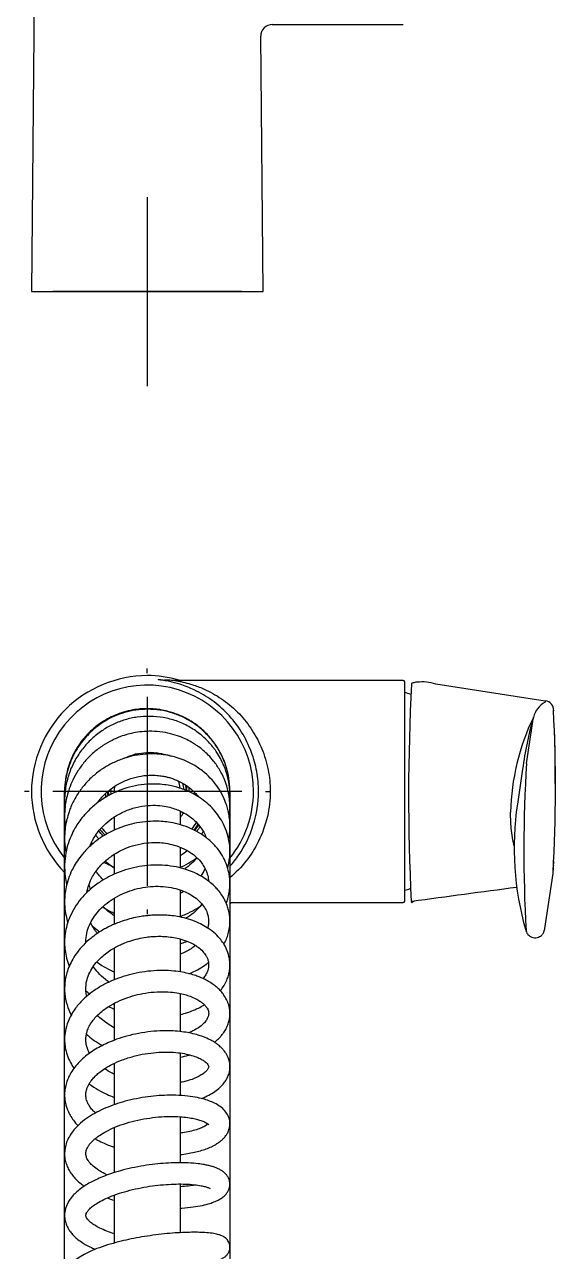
# Model space of a CAD drawing. Header units: millimetres. Extents: x 1617 to 5774, y 11446 to 13973.
# Drawn here: x 3285.6 to 3398, y 12987.9 to 13247.4 of the extents above; entities that cross this region are included whole.
import ezdxf
from ezdxf.lldxf.tags import DXFTag

# ---------------------------------------------------------------- set-up
doc = ezdxf.new("R2010")
doc.units = ezdxf.units.MM
doc.layers.get('0').update_dxf_attribs({"color": 250})
tags = doc.linetypes.add('CENTER2', pattern=[28.575, 19.05, -3.175, 3.175, -3.175]).pattern_tags.tags
tags[10:11] = [DXFTag(74, 4), DXFTag(75, 0), DXFTag(340, '0'), DXFTag(46, 0.0), DXFTag(50, 0.0), DXFTag(44, 0.0), DXFTag(45, 0.0)]
tags[8:9] = [DXFTag(74, 4), DXFTag(75, 0), DXFTag(340, '0'), DXFTag(46, 0.0), DXFTag(50, 0.0), DXFTag(44, 0.0), DXFTag(45, 0.0)]
tags[6:7] = [DXFTag(74, 4), DXFTag(75, 0), DXFTag(340, '0'), DXFTag(46, 0.0), DXFTag(50, 0.0), DXFTag(44, 0.0), DXFTag(45, 0.0)]
tags[4:5] = [DXFTag(74, 4), DXFTag(75, 0), DXFTag(340, '0'), DXFTag(46, 0.0), DXFTag(50, 0.0), DXFTag(44, 0.0), DXFTag(45, 0.0)]

# ---------------------------------------------------------------- blocks, each defined once
blk = doc.blocks.new('7')
at = {"linetype": 'Continuous'}
for p, q in [((3288.44, 13343.32), (3287.09, 13190.93)), ((3338.06, 13247.43), (3365.79, 13247.43)), ((3336.09, 13190.93), (3335.61, 13244.94)), ((3287.09, 13190.93), (3311.59, 13190.93)), ((3311.59, 13190.93), (3336.09, 13190.93))]:
    blk.add_line(p, q, dxfattribs=at)
at = {"linetype": 'CENTER2'}
for p, q in [((3311.59, 13210.93), (3311.59, 13170.93)), ((3331.59, 13190.93), (3291.59, 13190.93))]:
    blk.add_line(p, q, dxfattribs=at)
at = {"linetype": 'Continuous'}
blk.add_arc((3338.07, 13244.96), 2.47, 90.028, 180.484, dxfattribs=at)
blk = doc.blocks.new('9')
at = {"linetype": 'CENTER2'}
for p, q in [((3311.59, 13110.22), (3311.59, 13111.2)), ((3311.59, 13105.22), (3311.59, 13065.22)), ((3286.59, 13085.22), (3285.61, 13085.22)), ((3331.59, 13085.22), (3291.59, 13085.22)), ((3336.59, 13085.22), (3337.57, 13085.22)), ((3311.59, 13060.22), (3311.59, 13059.23))]:
    blk.add_line(p, q, dxfattribs=at)
at = {"linetype": 'Continuous'}
for p, q in [((3365.79, 13108.71), (3317.41, 13108.71)), ((3366.09, 13062.02), (3366.09, 13108.41)), ((3395.85, 13104.3), (3372.68, 13107.93)), ((3391.85, 13091.15), (3393.32, 13100.89)), ((3391.05, 13089.94), (3389.94, 13082.55)), ((3294.09, 12851.69), (3294.09, 13085.22)), ((3304.59, 13085.22), (3304.59, 13084.96)), ((3329.09, 13085.22), (3329.09, 12885.61)), ((3318.59, 13078.2), (3318.59, 13081.09)), ((3304.59, 13079.82), (3304.59, 13077.06)), ((3318.59, 13069.09), (3318.59, 13073.41)), ((3304.59, 13071.95), (3304.59, 13067.73)), ((3395.74, 13056.23), (3397.49, 13067.83)), ((3318.59, 13058.64), (3318.59, 13064.39)), ((3304.59, 13062.64), (3304.59, 13057.15)), ((3329.09, 13061.72), (3365.79, 13061.72)), ((3329.54, 13061.72), (3329.09, 13061.43)), ((3318.59, 13047.07), (3318.59, 13054.02)), ((3304.59, 13052.13), (3304.59, 13045.39)), ((3318.59, 13034.42), (3318.59, 13042.5)), ((3304.59, 13040.42), (3304.59, 13032.59)), ((3318.59, 13020.93), (3318.59, 13029.9)), ((3304.59, 13027.69), (3304.59, 13018.95)), ((3318.59, 13006.69), (3318.59, 13016.4)), ((3304.59, 13014.12), (3304.59, 13004.59)), ((3318.59, 12991.9), (3318.59, 13002.19)), ((3304.59, 12999.84), (3304.59, 12989.69))]:
    blk.add_line(p, q, dxfattribs=at)
for centre, radius, start, end in [((3365.79, 13108.41), 0.3, 359.9667, 89.7636), ((3311.59, 13085.22), 22.48, 0, 218.8481), ((3360.64, 13085.23), 21.6, 71.8131, 75.3511), ((3814.17, 13084.31), 447.26, 176.9711, 182.864), ((3369.37, 13101.56), 6.8, 96.1844, 103.5728), ((3398.46, 13099.49), 5.33, 119.9219, 164.8086), ((3395.55, 13102.33), 2.09, 359.0539, 81.0117), ((3087.73, 13085.96), 308.7, 3.3718, 3.4231), ((3437.13, 13079.76), 48.64, 154.2565, 178.7165), ((3471.56, 13078.92), 81.27, 164.3172, 172.2008), ((3074.96, 13085.99), 323.04, 356.8285, 2.9148), ((2685.8, 13086.65), 712.15, 0.80015, 0.85547), ((2685.8, 13086.65), 712.15, 0.01765, 0.79002), ((3311.59, 13085.22), 8.25, 104.8979, 116.6323), ((3311.59, 13085.22), 8.25, 72.8585, 85.8736), ((3311.59, 13085.22), 8.4, 69.2436, 76.993), ((3311.59, 13085.22), 8.4, 117.0259, 121.1126), ((3311.59, 13085.22), 8.9, 58.2639, 59.2312), ((3705.37, 13072.72), 314.06, 176.6359, 183.095), ((3311.59, 13085.22), 8.4, 180, 186.5739), ((3311.59, 13085.22), 8.25, 179.4229, 186.2917), ((3311.59, 13085.22), 7.75, 176.2207, 184.6694), ((3311.59, 13085.22), 7, 171.1894, 180), ((3311.59, 13085.22), 7, 5.7608, 18.4269), ((3311.59, 13085.22), 7.75, 3.1496, 12.631), ((3311.59, 13085.22), 8.25, 1.5229, 9.5004), ((3311.59, 13085.22), 8.4, 1.1027, 8.5892), ((3311.59, 13085.22), 8.9, 0, 5.444), ((3311.59, 13085.22), 8.9, 359.5484, 0), ((3311.59, 13085.22), 22.48, 321.1266, 0), ((3311.59, 13085.22), 8.9, 183.0858, 187.8628), ((3451.93, 13073.26), 62.68, 171.4781, 196.1005), ((3311.59, 13085.22), 8.25, 328.0473, 329.3421), ((3311.59, 13085.22), 8.4, 326.4427, 329.4375), ((3311.59, 13085.22), 8.9, 321.8612, 329.651), ((3311.59, 13085.22), 12.35, 218.417, 226.6006), ((3311.59, 13085.22), 8.9, 217.7863, 218.1388), ((3311.59, 13085.22), 12.35, 319.7559, 327.8028), ((3311.59, 13085.22), 12.85, 320.3673, 327.2224), ((3311.63, 13085.18), 12.96, 320.5594, 327.0054), ((3311.59, 13085.22), 12.85, 218.8374, 225.896), ((3366.23, 13071.41), 31.46, 353.4573, 356.7988), ((3366.23, 13071.41), 31.46, 357.2412, 358.3119), ((3360.64, 13085.23), 21.6, 284.6237, 287.7113), ((3822.86, 9743.03), 3349.98, 97.42722, 97.81039), ((3365.79, 13062.02), 0.3, 270.679, 0.0694), ((3786.95, 13084.34), 419.86, 183.0583, 183.0859), ((3364.16, 13073.27), 11.94, 287.7917, 289.2265)]:
    blk.add_arc(centre, radius, start, end, dxfattribs=at)
for points, knots in [([(3311.59, 13109.72), (3305.19, 13109.72), (3292.39, 13104.41), (3284.47, 13085.31), (3289.67, 13072.6), (3294.08, 13068.08)], [0, 0, 0, 0, 0.25, 0.5, 0.7465222, 0.7465222, 0.7465222, 0.7465222]), ([(3335.15, 13085.22), (3335.15, 13086.63), (3334.87, 13089.5), (3333.66, 13093.81), (3331.58, 13098.02), (3328.72, 13101.7), (3325.28, 13104.64), (3321.83, 13106.65), (3318.74, 13107.85), (3316.54, 13108.43), (3315.15, 13108.69), (3314.23, 13108.83), (3313.8, 13108.89), (3314, 13108.89), (3314.62, 13108.83), (3315.05, 13108.78), (3315.23, 13108.75)], [0, 0, 0, 0, 0.0229998, 0.0469439, 0.0752098, 0.106707, 0.1364552, 0.1685049, 0.1938243, 0.2129248, 0.2243986, 0.23377, 0.2458769, 0.2592086, 0.2677931, 0.2735396, 0.2735396, 0.2735396, 0.2735396]), ([(3317.41, 13108.71), (3317.14, 13108.71), (3316.73, 13108.71), (3316.15, 13108.73), (3315.72, 13108.75), (3315.43, 13108.76), (3315.25, 13108.77), (3315.23, 13108.77), (3315.23, 13108.77), (3315.23, 13108.77)], [0, 0, 0, 0, 0.00829755, 0.01536644, 0.02122531, 0.02591418, 0.02952734, 0.03240447, 0.03273244, 0.03273244, 0.03273244, 0.03273244]), ([(3317.4, 13108.71), (3317.4, 13108.71), (3317.4, 13108.71), (3317.44, 13108.69), (3317.6, 13108.66), (3318.03, 13108.58), (3318.97, 13108.4), (3320.25, 13108.09), (3322.06, 13107.52), (3324.54, 13106.51), (3327.76, 13104.65), (3331.09, 13101.81), (3333.83, 13098.32), (3335.95, 13094.31), (3337.31, 13089.91), (3337.63, 13086.75), (3337.63, 13085.22)], [0.7502971, 0.7502971, 0.7502971, 0.7502971, 0.7527073, 0.7558985, 0.7589027, 0.7649484, 0.7728623, 0.7884329, 0.800328, 0.8211586, 0.8540195, 0.8866096, 0.917275, 0.9451151, 0.9734259, 1, 1, 1, 1]), ([(3367.74, 13108.17), (3367.71, 13108.16), (3367.67, 13108.15), (3367.6, 13108.11), (3367.56, 13108.05), (3367.54, 13108.01), (3367.54, 13108)], [0, 0, 0, 0, 0.2410229, 0.4890642, 0.7160503, 0.8434985, 0.8434985, 0.8434985, 0.8434985]), ([(3329.05, 13083.05), (3329.05, 13083.18), (3329.1, 13083.97), (3329.08, 13085.56), (3328.77, 13087.79), (3328.14, 13089.94), (3327.34, 13091.75), (3326.57, 13093.1), (3325.92, 13094.06), (3325.35, 13094.79), (3324.71, 13095.54), (3323.83, 13096.45), (3322.4, 13097.69), (3320.38, 13099.03), (3317.79, 13100.19), (3315.02, 13100.91), (3312.22, 13101.17), (3309.49, 13101), (3306.91, 13100.43), (3304.46, 13099.51), (3302.16, 13098.23), (3300.01, 13096.58), (3298.07, 13094.55), (3296.42, 13092.18), (3295.17, 13089.54), (3294.37, 13086.75), (3294.05, 13084.09), (3294.09, 13082.39), (3294.16, 13081.64)], [0.31217788, 0.31217788, 0.31217788, 0.31217788, 0.31230356, 0.31294931, 0.31371062, 0.31447207, 0.31511532, 0.31561479, 0.31598047, 0.31622741, 0.31651549, 0.31692782, 0.31744979, 0.31832626, 0.31924714, 0.32015779, 0.32105009, 0.32191099, 0.32274361, 0.32354983, 0.32436902, 0.32521735, 0.32609489, 0.32700343, 0.32792122, 0.32882844, 0.32972357, 0.33043159, 0.33043159, 0.33043159, 0.33043159]), ([(3328.71, 13088.81), (3328.6, 13089.35), (3328.33, 13090.39), (3327.77, 13091.95), (3327, 13093.57), (3325.92, 13095.33), (3324.45, 13097.17), (3322.55, 13098.95), (3320.38, 13100.42), (3318.17, 13101.48), (3316.14, 13102.15), (3314.38, 13102.52), (3312.84, 13102.69), (3311.45, 13102.73), (3310.02, 13102.67), (3308.38, 13102.45), (3306.59, 13102.02), (3304.8, 13101.38), (3303.09, 13100.55), (3301.33, 13099.45), (3299.64, 13098.07), (3298.21, 13096.55), (3297.13, 13095.11), (3296.26, 13093.72), (3295.51, 13092.2), (3294.83, 13090.41), (3294.31, 13088.29), (3294.09, 13086.37), (3294.08, 13085.17), (3294.09, 13084.78)], [0.24425632, 0.24425632, 0.24425632, 0.24425632, 0.24477527, 0.24527214, 0.24582807, 0.24647575, 0.24722312, 0.24805803, 0.24892973, 0.24970247, 0.25037444, 0.25094559, 0.25141163, 0.2518389, 0.25225734, 0.25276739, 0.2534081, 0.25400207, 0.25456254, 0.25520743, 0.25596503, 0.25662853, 0.25718327, 0.25766809, 0.25818305, 0.25878965, 0.25947742, 0.26024418, 0.26061406, 0.26061406, 0.26061406, 0.26061406]), ([(3329.08, 13084.71), (3329.09, 13085.19), (3329.08, 13086.48), (3328.83, 13088.48), (3328.28, 13090.58), (3327.59, 13092.35), (3326.84, 13093.8), (3326.11, 13094.97), (3325.34, 13096.02), (3324.39, 13097.13), (3323.12, 13098.37), (3321.64, 13099.52), (3320.07, 13100.48), (3318.28, 13101.35), (3316.12, 13102.09), (3313.61, 13102.55), (3311.06, 13102.64), (3308.58, 13102.37), (3306.26, 13101.78), (3304.05, 13100.9), (3302.07, 13099.77), (3300.32, 13098.46), (3298.84, 13097.05), (3297.48, 13095.41), (3296.19, 13093.42), (3295.1, 13091.02), (3294.33, 13088.3), (3294.08, 13085.99), (3294.09, 13084.63), (3294.1, 13084.25)], [0.27768242, 0.27768242, 0.27768242, 0.27768242, 0.27813657, 0.2789073, 0.27959175, 0.28019099, 0.28071079, 0.28114081, 0.28150485, 0.28194892, 0.28252835, 0.28319019, 0.28373011, 0.28427733, 0.28508365, 0.28589341, 0.28669763, 0.28749437, 0.28826133, 0.28896012, 0.28974295, 0.29041698, 0.29101937, 0.29167474, 0.29242426, 0.29325468, 0.29415782, 0.29507515, 0.29543425, 0.29543425, 0.29543425, 0.29543425]), ([(3328.96, 13079.81), (3329.01, 13080.14), (3329.08, 13080.96), (3329.1, 13082.19), (3329.02, 13083.4), (3328.88, 13084.37), (3328.69, 13085.33), (3328.38, 13086.51), (3327.82, 13088.05), (3326.93, 13089.84), (3325.79, 13091.5), (3324.58, 13092.86), (3323.53, 13093.84), (3322.63, 13094.55), (3321.94, 13095.03), (3321.29, 13095.45), (3320.44, 13095.94), (3319.16, 13096.56), (3317.45, 13097.2), (3315.39, 13097.71), (3313.17, 13097.96), (3311.03, 13097.94), (3309.15, 13097.7), (3307.48, 13097.33), (3305.82, 13096.8), (3304.04, 13096.02), (3302.12, 13094.92), (3300.17, 13093.44), (3298.38, 13091.63), (3296.91, 13089.65), (3295.83, 13087.71), (3295.09, 13085.92), (3294.6, 13084.28), (3294.27, 13082.66), (3294.08, 13080.87), (3294.08, 13079.18), (3294.19, 13078.09), (3294.24, 13077.69)], [0.34660796, 0.34660796, 0.34660796, 0.34660796, 0.34693732, 0.34742735, 0.34783315, 0.34813414, 0.34840269, 0.34880259, 0.34934772, 0.35002005, 0.35078141, 0.35132844, 0.35180966, 0.35218752, 0.35244356, 0.35263319, 0.35293795, 0.35340599, 0.35401077, 0.35469606, 0.35543684, 0.35613504, 0.35672443, 0.35722833, 0.3577525, 0.35836429, 0.35905514, 0.35982491, 0.36066177, 0.36144389, 0.36214444, 0.36275151, 0.36327343, 0.36375753, 0.36431823, 0.3649799, 0.36535568, 0.36535568, 0.36535568, 0.36535568]), ([(3328.82, 13075.06), (3328.85, 13075.24), (3328.97, 13075.88), (3329.08, 13076.92), (3329.1, 13078.1), (3329.05, 13079.03), (3328.96, 13079.79), (3328.84, 13080.54), (3328.64, 13081.46), (3328.29, 13082.66), (3327.66, 13084.21), (3326.68, 13085.95), (3325.34, 13087.67), (3323.69, 13089.28), (3321.71, 13090.7), (3319.63, 13091.75), (3317.83, 13092.39), (3316.34, 13092.77), (3314.86, 13093.02), (3313.16, 13093.17), (3311.14, 13093.14), (3308.88, 13092.84), (3306.54, 13092.22), (3304.25, 13091.28), (3302.09, 13090.04), (3300.11, 13088.52), (3298.37, 13086.77), (3297.01, 13084.98), (3296.06, 13083.36), (3295.45, 13082.05), (3295.05, 13080.99), (3294.72, 13079.95), (3294.41, 13078.71), (3294.15, 13077.12), (3294.04, 13075.1), (3294.17, 13073.46), (3294.33, 13072.46), (3294.37, 13072.28)], [0.38096709, 0.38096709, 0.38096709, 0.38096709, 0.38114933, 0.38163933, 0.38203279, 0.38236116, 0.3825954, 0.38282495, 0.38314636, 0.38356126, 0.38411071, 0.38486645, 0.38559208, 0.38631179, 0.38718274, 0.38800154, 0.38858092, 0.38903579, 0.38948657, 0.39002339, 0.39066976, 0.39140253, 0.39217273, 0.39294783, 0.39372634, 0.39450797, 0.39529312, 0.3960528, 0.39663745, 0.39707898, 0.39743181, 0.39772338, 0.39812235, 0.39866111, 0.39926452, 0.40006632, 0.40023956, 0.40023956, 0.40023956, 0.40023956]), ([(3306.46, 13092.16), (3306.48, 13092.17), (3307.23, 13092.51), (3308.68, 13093.03), (3310.88, 13093.43), (3313.03, 13093.48), (3314.95, 13093.21), (3316.13, 13092.87), (3316.62, 13092.7)], [0.694674593, 0.694674593, 0.694674593, 0.694674593, 0.694694968, 0.695557045, 0.696329621, 0.697102601, 0.697887676, 0.698462298, 0.698462298, 0.698462298, 0.698462298]), ([(3301.06, 13082.84), (3301.24, 13083.09), (3301.9, 13083.94), (3303.25, 13085.31), (3305.25, 13086.73), (3307.48, 13087.79), (3309.74, 13088.43), (3311.8, 13088.68), (3313.48, 13088.64), (3314.71, 13088.49), (3315.58, 13088.32), (3316.36, 13088.12), (3317.17, 13087.85), (3318.16, 13087.45), (3319.31, 13086.85), (3320.54, 13086.01), (3321.58, 13085.07), (3322.16, 13084.41), (3322.38, 13084.13)], [0.66238487, 0.66238487, 0.66238487, 0.66238487, 0.662722893, 0.663558076, 0.664452543, 0.665344904, 0.666184259, 0.666966724, 0.667588467, 0.668011032, 0.668332879, 0.668579491, 0.668913721, 0.669303496, 0.669807068, 0.670427648, 0.671054073, 0.671494753, 0.671494753, 0.671494753, 0.671494753]), ([(3328.61, 13068.98), (3328.65, 13069.12), (3328.9, 13070.09), (3329.15, 13071.85), (3329.04, 13074.19), (3328.57, 13076.32), (3327.8, 13078.23), (3326.82, 13079.91), (3325.64, 13081.43), (3324.25, 13082.79), (3322.76, 13083.91), (3321.37, 13084.73), (3320.22, 13085.28), (3319.33, 13085.63), (3318.58, 13085.9), (3317.75, 13086.15), (3316.62, 13086.42), (3315.13, 13086.67), (3313.18, 13086.82), (3310.9, 13086.73), (3308.45, 13086.33), (3306.05, 13085.61), (3303.76, 13084.6), (3301.65, 13083.32), (3299.85, 13081.88), (3298.41, 13080.43), (3297.34, 13079.09), (3296.43, 13077.72), (3295.59, 13076.17), (3294.84, 13074.29), (3294.28, 13072.11), (3294.03, 13069.72), (3294.14, 13067.5), (3294.4, 13066.1), (3294.53, 13065.54)], [0.41524313, 0.41524313, 0.41524313, 0.41524313, 0.4153984, 0.41631595, 0.41714139, 0.41790858, 0.41865848, 0.41933279, 0.41996471, 0.4206823, 0.42133836, 0.42187214, 0.42229839, 0.42260798, 0.42281379, 0.42308169, 0.42346168, 0.42394585, 0.42454791, 0.42532781, 0.42610837, 0.42689008, 0.42767311, 0.42845759, 0.42921037, 0.42985882, 0.4304084, 0.43086204, 0.4314405, 0.43211068, 0.43284298, 0.43363517, 0.43447612, 0.43503977, 0.43503977, 0.43503977, 0.43503977]), ([(3329.1, 13069.39), (3329.78, 13070.14), (3331.75, 13072.66), (3334.31, 13077.8), (3335.14, 13082.79), (3335.15, 13085.22)], [0.8987659, 0.8987659, 0.8987659, 0.8987659, 0.918783, 0.9603886, 1, 1, 1, 1]), ([(3337.63, 13085.22), (3337.63, 13083.42), (3337.17, 13079.66), (3335.32, 13074.61), (3332.55, 13070.26), (3330.32, 13067.99), (3329.1, 13066.97)], [0, 0, 0, 0, 0.0312457, 0.0651095, 0.0978593, 0.132962, 0.132962, 0.132962, 0.132962]), ([(3299.42, 13073.59), (3299.49, 13073.76), (3299.65, 13074.16), (3299.95, 13074.78), (3300.44, 13075.63), (3301.21, 13076.77), (3302.44, 13078.16), (3304.12, 13079.56), (3306.18, 13080.8), (3308.54, 13081.72), (3310.97, 13082.23), (3313.21, 13082.33), (3315.1, 13082.14), (3316.64, 13081.8), (3317.93, 13081.37), (3319.19, 13080.8), (3320.38, 13080.08), (3321.47, 13079.22), (3322.58, 13078.09), (3323.46, 13076.82), (3323.91, 13075.82), (3324.06, 13075.44)], [0.631255, 0.631255, 0.631255, 0.631255, 0.63146586, 0.6317505, 0.63204199, 0.63257362, 0.63329221, 0.63408031, 0.63494363, 0.6358689, 0.63678471, 0.63759868, 0.63829498, 0.6388818, 0.63937272, 0.63986496, 0.64052003, 0.64107049, 0.64161155, 0.64254559, 0.64311658, 0.64311658, 0.64311658, 0.64311658]), ([(3389.24, 13073.7), (3389.24, 13073.71), (3389.14, 13074.14), (3388.93, 13075.17), (3388.69, 13076.89), (3388.52, 13078.85), (3388.51, 13080.19), (3388.5, 13080.85)], [0.6855748, 0.6855748, 0.6855748, 0.6855748, 0.6875396, 0.7489543, 0.8356764, 0.9191003, 1, 1, 1, 1]), ([(3328.3, 13061.56), (3328.42, 13061.88), (3328.67, 13062.62), (3328.95, 13063.84), (3329.1, 13065.16), (3329.09, 13066.41), (3328.97, 13067.52), (3328.72, 13068.7), (3328.28, 13070.07), (3327.52, 13071.63), (3326.39, 13073.28), (3324.87, 13074.86), (3322.99, 13076.27), (3320.91, 13077.38), (3318.75, 13078.17), (3316.73, 13078.64), (3314.92, 13078.87), (3313.15, 13078.94), (3311.08, 13078.84), (3308.86, 13078.49), (3306.73, 13077.9), (3304.87, 13077.18), (3303.2, 13076.36), (3301.81, 13075.5), (3300.71, 13074.71), (3299.85, 13073.99), (3299, 13073.21), (3298.04, 13072.2), (3297.03, 13070.93), (3296.04, 13069.39), (3295.21, 13067.68), (3294.6, 13065.91), (3294.25, 13064.26), (3294.08, 13062.63), (3294.08, 13060.86), (3294.32, 13059.1), (3294.62, 13057.97), (3294.76, 13057.5)], [0.44939559, 0.44939559, 0.44939559, 0.44939559, 0.44977179, 0.45027436, 0.4507993, 0.45128144, 0.45169037, 0.45206981, 0.45264676, 0.45331651, 0.45400014, 0.4548541, 0.45567788, 0.45647042, 0.457265, 0.45798908, 0.45850399, 0.45903319, 0.45969031, 0.46046892, 0.46114768, 0.46176524, 0.46234969, 0.46289733, 0.46332468, 0.46364288, 0.46397798, 0.46443277, 0.46499772, 0.46557065, 0.46623933, 0.46689874, 0.46745197, 0.46795188, 0.46856379, 0.46926889, 0.46976041, 0.46976041, 0.46976041, 0.46976041]), ([(3301.31, 13075.13), (3301.18, 13075.31), (3300.97, 13075.6), (3300.77, 13075.89), (3300.7, 13076)], [0.7157515273, 0.7157515273, 0.7157515273, 0.7157515273, 0.7159918728, 0.7161314056, 0.7161314056, 0.7161314056, 0.7161314056]), ([(3323.42, 13076.77), (3323.4, 13076.73), (3323.29, 13076.51), (3323.17, 13076.29), (3323.07, 13076.12)], [0.7060794754, 0.7060794754, 0.7060794754, 0.7060794754, 0.7061360972, 0.7063680317, 0.7063680317, 0.7063680317, 0.7063680317]), ([(3298.77, 13063.8), (3298.88, 13064.39), (3299.2, 13065.55), (3299.9, 13067.06), (3300.71, 13068.33), (3301.53, 13069.35), (3302.35, 13070.19), (3303.19, 13070.93), (3304.16, 13071.66), (3305.4, 13072.43), (3307.05, 13073.24), (3309.11, 13073.94), (3311.34, 13074.36), (3313.36, 13074.45), (3315.13, 13074.33), (3316.96, 13074), (3318.87, 13073.37), (3320.64, 13072.42), (3322.07, 13071.3), (3323.08, 13070.18), (3323.77, 13069.08), (3324.24, 13068.01), (3324.49, 13067.05), (3324.56, 13066.44), (3324.57, 13066.25)], [0.60030366, 0.60030366, 0.60030366, 0.60030366, 0.60105663, 0.6017843, 0.60230158, 0.60281699, 0.60328641, 0.6036335, 0.60406969, 0.60461128, 0.60522125, 0.60603775, 0.60694018, 0.60765016, 0.6082268, 0.60889835, 0.60976669, 0.61059826, 0.61141196, 0.61219148, 0.61272842, 0.61334232, 0.6140013, 0.61431766, 0.61431766, 0.61431766, 0.61431766]), ([(3320.12, 13072.66), (3320.07, 13072.63), (3319.67, 13072.31), (3319.16, 13071.96), (3318.68, 13071.67), (3318.59, 13071.62)], [0.7081132686, 0.7081132686, 0.7081132686, 0.7081132686, 0.7081796754, 0.7086931163, 0.7088052141, 0.7088052141, 0.7088052141, 0.7088052141]), ([(3327.82, 13052.88), (3327.87, 13052.97), (3328.11, 13053.42), (3328.48, 13054.26), (3328.85, 13055.48), (3329.05, 13056.63), (3329.1, 13057.62), (3329.08, 13058.36), (3329, 13059.08), (3328.86, 13059.9), (3328.58, 13060.9), (3328.11, 13062.06), (3327.43, 13063.26), (3326.64, 13064.31), (3325.75, 13065.27), (3324.67, 13066.21), (3323.29, 13067.17), (3321.65, 13068.02), (3319.79, 13068.74), (3317.69, 13069.29), (3315.35, 13069.62), (3312.93, 13069.67), (3310.5, 13069.46), (3308.11, 13068.98), (3305.81, 13068.26), (3303.56, 13067.28), (3301.34, 13065.97), (3299.28, 13064.36), (3297.55, 13062.56), (3296.2, 13060.69), (3295.22, 13058.81), (3294.55, 13056.93), (3294.19, 13055.18), (3294.06, 13053.53), (3294.12, 13051.95), (3294.38, 13050.34), (3294.75, 13049.1), (3295.01, 13048.41), (3295.07, 13048.26)], [0.48336948, 0.48336948, 0.48336948, 0.48336948, 0.48349359, 0.48395245, 0.48444467, 0.48501477, 0.48537487, 0.48564345, 0.48590603, 0.48624538, 0.486649, 0.4871689, 0.48774018, 0.488264, 0.48867859, 0.48922404, 0.48987013, 0.49053379, 0.49119303, 0.49193947, 0.49272071, 0.49349621, 0.49426394, 0.49502481, 0.49577985, 0.49652832, 0.49733928, 0.49824256, 0.49906806, 0.49981999, 0.5005871, 0.50126015, 0.50190876, 0.50248915, 0.50301821, 0.50360095, 0.50421856, 0.50438771, 0.50438771, 0.50438771, 0.50438771]), ([(3302.47, 13070.28), (3302.69, 13070.14), (3303.38, 13069.74), (3304.09, 13069.39), (3304.58, 13069.18)], [0.2661304691, 0.2661304691, 0.2661304691, 0.2661304691, 0.2663783314, 0.2668828167, 0.2668828167, 0.2668828167, 0.2668828167]), ([(3304.58, 13068.98), (3304.23, 13069.22), (3303.64, 13069.65), (3303.03, 13070.17), (3302.75, 13070.43), (3302.69, 13070.49)], [0.6844788156, 0.6844788156, 0.6844788156, 0.6844788156, 0.6849360795, 0.6852585038, 0.6853445385, 0.6853445385, 0.6853445385, 0.6853445385]), ([(3318.59, 13069.18), (3318.83, 13069.28), (3319.74, 13069.71), (3320.92, 13070.38), (3321.8, 13071), (3322.08, 13071.21)], [0.271434785, 0.271434785, 0.271434785, 0.271434785, 0.271686167, 0.272388192, 0.272712089, 0.272712089, 0.272712089, 0.272712089]), ([(3322.12, 13071.17), (3321.97, 13070.98), (3321.39, 13070.33), (3320.5, 13069.53), (3319.71, 13068.97), (3319.44, 13068.79)], [0.677349496, 0.677349496, 0.677349496, 0.677349496, 0.677646214, 0.678378764, 0.678758623, 0.678758623, 0.678758623, 0.678758623]), ([(3302.26, 13066.49), (3301.9, 13066.85), (3301.37, 13067.45), (3300.91, 13068.1), (3300.75, 13068.33)], [0.6557938344, 0.6557938344, 0.6557938344, 0.6557938344, 0.6563507805, 0.6566641993, 0.6566641993, 0.6566641993, 0.6566641993]), ([(3323.82, 13068.92), (3323.79, 13068.85), (3323.54, 13068.3), (3323.23, 13067.77), (3322.92, 13067.32)], [0.646217836, 0.646217836, 0.646217836, 0.646217836, 0.6463265408, 0.6470261609, 0.6470261609, 0.6470261609, 0.6470261609]), ([(3298.59, 13053.21), (3298.59, 13053.3), (3298.59, 13053.96), (3298.74, 13055.2), (3299.28, 13056.88), (3300.12, 13058.46), (3301.24, 13059.94), (3302.65, 13061.32), (3304.37, 13062.57), (3306.31, 13063.61), (3308.43, 13064.41), (3310.62, 13064.93), (3312.82, 13065.17), (3315.03, 13065.14), (3317.09, 13064.83), (3318.86, 13064.31), (3320.33, 13063.66), (3321.67, 13062.86), (3322.87, 13061.82), (3323.75, 13060.69), (3324.28, 13059.61), (3324.51, 13058.72), (3324.59, 13058.06), (3324.59, 13057.43), (3324.52, 13056.82), (3324.42, 13056.43), (3324.39, 13056.31)], [0.56923902, 0.56923902, 0.56923902, 0.56923902, 0.5693649, 0.57015162, 0.57093809, 0.57169147, 0.57241241, 0.57319215, 0.57398993, 0.57479378, 0.57560219, 0.57641394, 0.57720198, 0.57797724, 0.57884517, 0.57958487, 0.58019359, 0.58091175, 0.58171537, 0.58251242, 0.58329815, 0.58387495, 0.58422801, 0.58460378, 0.5851127, 0.58534465, 0.58534465, 0.58534465, 0.58534465]), ([(3367.46, 13061.88), (3367.47, 13061.86), (3367.48, 13061.83), (3367.54, 13061.76), (3367.65, 13061.72), (3367.69, 13061.74), (3367.7, 13061.74)], [0, 0, 0, 0, 0.352716, 0.671567, 0.951087, 1, 1, 1, 1]), ([(3302.16, 13060.8), (3302.81, 13060.37), (3303.62, 13059.92), (3304.46, 13059.53), (3304.59, 13059.47)], [0.4047777879, 0.4047777879, 0.4047777879, 0.4047777879, 0.4055124593, 0.4056487791, 0.4056487791, 0.4056487791, 0.4056487791]), ([(3304.58, 13058.93), (3304.29, 13059.12), (3303.44, 13059.7), (3302.67, 13060.37), (3302.19, 13060.84)], [0.624811478, 0.624811478, 0.624811478, 0.624811478, 0.625189508, 0.625932536, 0.625932536, 0.625932536, 0.625932536]), ([(3318.6, 13058.79), (3319, 13058.93), (3320.06, 13059.35), (3321.45, 13060.06), (3322.4, 13060.66), (3322.74, 13060.9)], [0.41019487, 0.41019487, 0.41019487, 0.41019487, 0.410610112, 0.411309978, 0.411726529, 0.411726529, 0.411726529, 0.411726529]), ([(3323.16, 13061.43), (3323.13, 13061.39), (3322.72, 13060.81), (3321.82, 13059.82), (3320.58, 13058.88), (3319.84, 13058.44), (3319.67, 13058.35)], [0.616938483, 0.616938483, 0.616938483, 0.616938483, 0.617013265, 0.617933569, 0.618757945, 0.618987543, 0.618987543, 0.618987543, 0.618987543]), ([(3327.09, 13043.05), (3327.15, 13043.13), (3327.5, 13043.59), (3328.03, 13044.41), (3328.52, 13045.48), (3328.84, 13046.47), (3329.04, 13047.48), (3329.12, 13048.62), (3329, 13050.02), (3328.59, 13051.45), (3327.93, 13052.78), (3327.1, 13053.97), (3326.03, 13055.11), (3324.7, 13056.16), (3323.25, 13057.03), (3321.65, 13057.77), (3319.91, 13058.35), (3318.12, 13058.75), (3316.51, 13058.97), (3315.15, 13059.06), (3314.09, 13059.08), (3313.26, 13059.06), (3312.45, 13059.02), (3311.46, 13058.93), (3310.16, 13058.76), (3308.65, 13058.47), (3307.08, 13058.05), (3305.66, 13057.56), (3304.54, 13057.11), (3303.7, 13056.72), (3302.93, 13056.33), (3301.99, 13055.81), (3300.84, 13055.08), (3299.46, 13054.05), (3298.06, 13052.76), (3296.8, 13051.29), (3295.82, 13049.81), (3295.07, 13048.33), (3294.46, 13046.65), (3294.08, 13044.67), (3294.06, 13042.4), (3294.52, 13040.1), (3295.13, 13038.63), (3295.49, 13037.93), (3295.49, 13037.93)], [0.51713317, 0.51713317, 0.51713317, 0.51713317, 0.51725958, 0.51782944, 0.51834205, 0.51874442, 0.5191436, 0.51965985, 0.52023022, 0.5209598, 0.52156557, 0.52209831, 0.52276383, 0.5234501, 0.52407608, 0.52468247, 0.52537728, 0.52600541, 0.52654645, 0.52699488, 0.52733278, 0.52756419, 0.52778867, 0.52810468, 0.52851221, 0.52901816, 0.52955252, 0.5300428, 0.53043546, 0.53069415, 0.53093059, 0.53126569, 0.5317284, 0.53226355, 0.53296882, 0.53365948, 0.53427996, 0.5348634, 0.53545676, 0.53625009, 0.53710777, 0.53800019, 0.53886677, 0.53886724, 0.53886724, 0.53886724, 0.53886724]), ([(3301.03, 13055.18), (3300.97, 13055.26), (3300.64, 13055.68), (3300.13, 13056.43), (3299.76, 13057.12), (3299.61, 13057.44)], [0.596524103, 0.596524103, 0.596524103, 0.596524103, 0.596648913, 0.597161321, 0.597599307, 0.597599307, 0.597599307, 0.597599307]), ([(3299.92, 13056.81), (3300.38, 13056.41), (3300.93, 13055.98), (3301.51, 13055.58), (3301.58, 13055.53)], [0.4384252998, 0.4384252998, 0.4384252998, 0.4384252998, 0.4390087245, 0.4390907571, 0.4390907571, 0.4390907571, 0.4390907571]), ([(3298.78, 13041.88), (3298.7, 13042.22), (3298.55, 13043.14), (3298.61, 13044.57), (3299.03, 13046.17), (3299.75, 13047.65), (3300.72, 13048.99), (3301.82, 13050.13), (3302.97, 13051.08), (3304.07, 13051.81), (3305, 13052.34), (3305.79, 13052.73), (3306.7, 13053.14), (3308, 13053.63), (3309.63, 13054.08), (3311.24, 13054.38), (3312.52, 13054.52), (3313.48, 13054.57), (3314.38, 13054.58), (3315.51, 13054.54), (3316.87, 13054.39), (3318.43, 13054.08), (3319.94, 13053.6), (3321.31, 13052.97), (3322.46, 13052.23), (3323.37, 13051.41), (3323.95, 13050.64), (3324.3, 13049.98), (3324.51, 13049.36), (3324.61, 13048.69), (3324.57, 13048.02), (3324.41, 13047.34), (3324.1, 13046.62), (3323.72, 13046.03), (3323.45, 13045.71), (3323.39, 13045.64)], [0.5378759, 0.5378759, 0.5378759, 0.5378759, 0.53841618, 0.53932404, 0.54011454, 0.54091777, 0.54163503, 0.54229608, 0.54287968, 0.54342206, 0.54382297, 0.54408283, 0.54440352, 0.54491539, 0.54558235, 0.54620993, 0.54667203, 0.5469693, 0.54725018, 0.54767322, 0.54824216, 0.5488244, 0.54958961, 0.55026195, 0.55090929, 0.55167218, 0.55239265, 0.55282971, 0.55335098, 0.55395934, 0.55452636, 0.55503637, 0.55562468, 0.55623015, 0.55639782, 0.55639782, 0.55639782, 0.55639782]), ([(3391.73, 13055.76), (3391.8, 13055.57), (3391.89, 13055.33), (3392.17, 13054.94), (3392.52, 13054.62), (3392.99, 13054.37), (3393.54, 13054.25), (3394.11, 13054.29), (3394.62, 13054.48), (3395.02, 13054.75), (3395.29, 13055.04), (3395.46, 13055.31), (3395.61, 13055.62), (3395.69, 13055.93), (3395.73, 13056.12), (3395.74, 13056.23)], [0, 0, 0, 0, 0.118908, 0.179003, 0.242947, 0.313373, 0.388047, 0.463011, 0.534638, 0.600223, 0.659675, 0.715837, 0.771116, 0.883746, 1, 1, 1, 1]), ([(3321.82, 13052.62), (3321.75, 13052.57), (3321.45, 13052.33), (3320.82, 13051.88), (3319.91, 13051.36), (3319.13, 13051), (3318.7, 13050.83), (3318.59, 13050.79)], [0.58778847, 0.58778847, 0.58778847, 0.58778847, 0.587906563, 0.588327169, 0.588826029, 0.589262367, 0.589402148, 0.589402148, 0.589402148, 0.589402148]), ([(3318.6, 13053.01), (3318.71, 13053.04), (3319.18, 13053.2), (3319.64, 13053.37), (3319.99, 13053.51)], [0.4447254168, 0.4447254168, 0.4447254168, 0.4447254168, 0.4448335705, 0.4452119163, 0.4452119163, 0.4452119163, 0.4452119163]), ([(3300.92, 13049.14), (3301.27, 13048.89), (3302.21, 13048.25), (3303.44, 13047.57), (3304.33, 13047.16), (3304.58, 13047.05)], [0.473253058, 0.473253058, 0.473253058, 0.473253058, 0.473671748, 0.474342116, 0.474599749, 0.474599749, 0.474599749, 0.474599749]), ([(3320.4, 13046.67), (3320.61, 13046.75), (3321.36, 13047.06), (3322.61, 13047.69), (3323.76, 13048.44), (3324.39, 13048.92), (3324.56, 13049.05)], [0.479788565, 0.479788565, 0.479788565, 0.479788565, 0.480017999, 0.480616463, 0.481226972, 0.481466319, 0.481466319, 0.481466319, 0.481466319]), ([(3325.82, 13032.15), (3325.91, 13032.23), (3326.26, 13032.52), (3326.77, 13033), (3327.33, 13033.62), (3327.85, 13034.31), (3328.34, 13035.13), (3328.74, 13036.05), (3328.98, 13036.97), (3329.11, 13037.94), (3329.08, 13039.08), (3328.79, 13040.31), (3328.29, 13041.44), (3327.7, 13042.34), (3327.05, 13043.11), (3326.35, 13043.78), (3325.54, 13044.42), (3324.62, 13045.02), (3323.69, 13045.5), (3322.79, 13045.91), (3321.8, 13046.28), (3320.55, 13046.65), (3319, 13047), (3317.1, 13047.26), (3314.84, 13047.38), (3312.37, 13047.27), (3309.89, 13046.94), (3307.59, 13046.41), (3305.41, 13045.72), (3303.3, 13044.84), (3301.23, 13043.72), (3299.26, 13042.35), (3297.5, 13040.75), (3296.05, 13038.97), (3294.97, 13037.04), (3294.32, 13035.13), (3294.07, 13033.42), (3294.09, 13031.98), (3294.29, 13030.57), (3294.73, 13029.06), (3295.38, 13027.72), (3295.88, 13026.93), (3296.07, 13026.65)], [0.55051016, 0.55051016, 0.55051016, 0.55051016, 0.55066044, 0.55107749, 0.55140171, 0.55175129, 0.55218899, 0.55267532, 0.55311591, 0.55349888, 0.55402045, 0.55468678, 0.55521692, 0.55571197, 0.55614607, 0.55653562, 0.55696147, 0.55745981, 0.55788129, 0.5582045, 0.55859737, 0.55906763, 0.55962644, 0.56027737, 0.56102777, 0.56184854, 0.56263983, 0.56338008, 0.56406383, 0.56480015, 0.56557859, 0.56638525, 0.56723203, 0.56808527, 0.56890639, 0.56975068, 0.57043833, 0.57095566, 0.57147953, 0.57213614, 0.57281534, 0.57320822, 0.57320822, 0.57320822, 0.57320822]), ([(3303.5, 13044.86), (3303.23, 13045.04), (3302.38, 13045.67), (3301.22, 13046.77), (3300.46, 13047.74), (3300.17, 13048.19)], [0.564944771, 0.564944771, 0.564944771, 0.564944771, 0.565308155, 0.566160691, 0.566849754, 0.566849754, 0.566849754, 0.566849754]), ([(3299.38, 13029.83), (3299.36, 13029.86), (3299.18, 13030.2), (3298.93, 13030.77), (3298.7, 13031.54), (3298.58, 13032.31), (3298.58, 13033.15), (3298.72, 13033.99), (3298.97, 13034.85), (3299.42, 13035.82), (3300.09, 13036.81), (3300.93, 13037.77), (3301.97, 13038.73), (3303.4, 13039.77), (3305.25, 13040.79), (3307.35, 13041.64), (3309.58, 13042.28), (3311.88, 13042.7), (3314.24, 13042.88), (3316.4, 13042.81), (3318.16, 13042.58), (3319.54, 13042.27), (3320.76, 13041.88), (3321.82, 13041.42), (3322.69, 13040.92), (3323.35, 13040.43), (3323.88, 13039.92), (3324.26, 13039.4), (3324.49, 13038.91), (3324.59, 13038.47), (3324.6, 13038.01), (3324.47, 13037.48), (3324.14, 13036.83), (3323.51, 13036.07), (3322.54, 13035.27), (3321.42, 13034.63), (3320.65, 13034.29), (3320.31, 13034.16)], [0.50610529, 0.50610529, 0.50610529, 0.50610529, 0.50616611, 0.50673668, 0.50714435, 0.50762044, 0.50819066, 0.50869383, 0.50916252, 0.50977657, 0.5104136, 0.51095254, 0.51156435, 0.51226941, 0.51310897, 0.51398576, 0.51475416, 0.51559001, 0.51648508, 0.51732591, 0.51802107, 0.51859297, 0.51910811, 0.51977232, 0.52032823, 0.52078541, 0.52132631, 0.52195978, 0.52250167, 0.52303748, 0.52366091, 0.52435594, 0.52502455, 0.5257496, 0.52659797, 0.52729151, 0.52777474, 0.52777474, 0.52777474, 0.52777474]), ([(3318.59, 13038.02), (3318.6, 13038.02), (3319.1, 13038.14), (3320.05, 13038.41), (3321.32, 13038.88), (3322.48, 13039.41), (3323.23, 13039.82), (3323.64, 13040.06), (3323.69, 13040.09)], [0.513451469, 0.513451469, 0.513451469, 0.513451469, 0.513456396, 0.513974654, 0.51445374, 0.514860925, 0.515322206, 0.515382427, 0.515382427, 0.515382427, 0.515382427]), ([(3304.58, 13035.24), (3304.21, 13035.43), (3303.34, 13035.94), (3302.13, 13036.81), (3301.37, 13037.52), (3301.05, 13037.86)], [0.53388186, 0.53388186, 0.53388186, 0.53388186, 0.534349995, 0.535046451, 0.535656435, 0.535656435, 0.535656435, 0.535656435]), ([(3323.06, 13020.26), (3323.36, 13020.37), (3324.14, 13020.71), (3325.32, 13021.33), (3326.52, 13022.16), (3327.43, 13023.02), (3328.08, 13023.84), (3328.58, 13024.69), (3328.96, 13025.69), (3329.14, 13026.83), (3329.03, 13027.97), (3328.76, 13028.84), (3328.43, 13029.53), (3328.06, 13030.12), (3327.6, 13030.69), (3327.11, 13031.17), (3326.67, 13031.55), (3326.21, 13031.9), (3325.62, 13032.29), (3324.74, 13032.78), (3323.53, 13033.31), (3322.06, 13033.79), (3320.52, 13034.15), (3318.87, 13034.41), (3316.98, 13034.57), (3314.79, 13034.6), (3312.33, 13034.45), (3309.77, 13034.07), (3307.33, 13033.51), (3305.16, 13032.83), (3303.31, 13032.08), (3301.7, 13031.3), (3300.24, 13030.45), (3298.84, 13029.47), (3297.55, 13028.37), (3296.47, 13027.21), (3295.59, 13026.01), (3294.93, 13024.81), (3294.46, 13023.6), (3294.17, 13022.38), (3294.07, 13021.23), (3294.11, 13020.19), (3294.26, 13019.29), (3294.48, 13018.47), (3294.81, 13017.61), (3295.27, 13016.67), (3295.97, 13015.6), (3296.58, 13014.88), (3296.93, 13014.52), (3296.93, 13014.52)], [0.58316528, 0.58316528, 0.58316528, 0.58316528, 0.5835502, 0.58417968, 0.58482253, 0.58545295, 0.58592652, 0.58633598, 0.58684476, 0.58747315, 0.58803805, 0.58852164, 0.58881565, 0.58917112, 0.58955612, 0.58988341, 0.59011423, 0.59036377, 0.59069155, 0.59108216, 0.59170483, 0.59233127, 0.59289635, 0.59346756, 0.59411372, 0.59483452, 0.5956265, 0.59647062, 0.59726155, 0.59798342, 0.59863302, 0.59920851, 0.59977054, 0.60037282, 0.60102055, 0.60164865, 0.60221385, 0.60277661, 0.60331878, 0.6038289, 0.60434652, 0.60479042, 0.6051652, 0.60553175, 0.60587691, 0.60632749, 0.60684067, 0.60743827, 0.6074406, 0.6074406, 0.6074406, 0.6074406]), ([(3298.71, 13033.86), (3298.84, 13033.74), (3299.39, 13033.26), (3300.48, 13032.43), (3301.51, 13031.79), (3302.08, 13031.47)], [0.540717648, 0.540717648, 0.540717648, 0.540717648, 0.540905395, 0.541469942, 0.542112221, 0.542112221, 0.542112221, 0.542112221]), ([(3300.64, 13017.19), (3300.58, 13017.24), (3300.27, 13017.52), (3299.78, 13018.05), (3299.28, 13018.74), (3298.95, 13019.37), (3298.74, 13019.95), (3298.6, 13020.56), (3298.57, 13021.27), (3298.68, 13021.98), (3298.9, 13022.63), (3299.19, 13023.22), (3299.55, 13023.81), (3300.06, 13024.46), (3300.72, 13025.15), (3301.6, 13025.91), (3302.74, 13026.71), (3304.3, 13027.6), (3306.32, 13028.48), (3308.67, 13029.22), (3311.11, 13029.75), (3313.47, 13030.03), (3315.67, 13030.12), (3317.67, 13030.02), (3319.46, 13029.78), (3321.01, 13029.41), (3322.28, 13028.97), (3323.23, 13028.49), (3323.86, 13028.05), (3324.32, 13027.61), (3324.55, 13027.26), (3324.61, 13026.94), (3324.55, 13026.71), (3324.23, 13026.16), (3323.53, 13025.55), (3322.65, 13024.99), (3321.64, 13024.52), (3320.43, 13024.08), (3319.37, 13023.81), (3318.72, 13023.67), (3318.59, 13023.65)], [0.47376954, 0.47376954, 0.47376954, 0.47376954, 0.47388881, 0.47440055, 0.4749465, 0.47545207, 0.47583311, 0.47628132, 0.47685811, 0.47749899, 0.47796932, 0.47836386, 0.47877225, 0.47921434, 0.47975132, 0.4802413, 0.48082619, 0.48154502, 0.48241011, 0.48333466, 0.48422458, 0.48507706, 0.48588329, 0.48665812, 0.48741448, 0.48815387, 0.48887181, 0.48953072, 0.49012245, 0.49067059, 0.49141887, 0.49237453, 0.49330777, 0.49418959, 0.4949982, 0.49565207, 0.49622649, 0.49683347, 0.49751178, 0.49766969, 0.49766969, 0.49766969, 0.49766969]), ([(3318.6, 13029), (3319.17, 13029.11), (3319.84, 13029.27), (3320.48, 13029.46), (3320.58, 13029.49)], [0.5475607745, 0.5475607745, 0.5475607745, 0.5475607745, 0.5481555957, 0.5482672614, 0.5482672614, 0.5482672614, 0.5482672614]), ([(3304.57, 13025.4), (3304.43, 13025.46), (3303.72, 13025.82), (3303.05, 13026.21), (3302.55, 13026.55)], [0.5029925932, 0.5029925932, 0.5029925932, 0.5029925932, 0.503169521, 0.5039235508, 0.5039235508, 0.5039235508, 0.5039235508]), ([(3299.28, 13023.36), (3299.31, 13023.35), (3299.92, 13022.89), (3301.12, 13022.1), (3302.89, 13021.19), (3304.05, 13020.71), (3304.58, 13020.51)], [0.574897553, 0.574897553, 0.574897553, 0.574897553, 0.574931322, 0.575703571, 0.576378964, 0.576925822, 0.576925822, 0.576925822, 0.576925822]), ([(3318.59, 13008.41), (3319.11, 13008.46), (3320.13, 13008.6), (3321.55, 13008.87), (3322.87, 13009.2), (3324.07, 13009.6), (3325.19, 13010.06), (3326.12, 13010.56), (3326.82, 13011.02), (3327.38, 13011.47), (3327.9, 13011.97), (3328.35, 13012.54), (3328.76, 13013.26), (3329.07, 13014.19), (3329.12, 13015.29), (3328.85, 13016.4), (3328.23, 13017.46), (3327.33, 13018.37), (3326.21, 13019.11), (3324.99, 13019.67), (3323.7, 13020.11), (3322.12, 13020.5), (3320.12, 13020.82), (3317.75, 13020.98), (3315.31, 13020.96), (3312.91, 13020.79), (3310.51, 13020.47), (3308.1, 13019.99), (3305.85, 13019.38), (3303.77, 13018.66), (3301.82, 13017.84), (3299.97, 13016.86), (3298.22, 13015.71), (3296.68, 13014.37), (3295.53, 13012.99), (3294.75, 13011.65), (3294.29, 13010.38), (3294.07, 13009.1), (3294.09, 13007.83), (3294.34, 13006.68), (3294.73, 13005.64), (3295.26, 13004.7), (3295.89, 13003.84), (3296.63, 13003.03), (3297.41, 13002.33), (3297.98, 13001.9), (3298.24, 13001.71)], [0.61518282, 0.61518282, 0.61518282, 0.61518282, 0.61571769, 0.61626331, 0.61678664, 0.61730484, 0.61783724, 0.61837333, 0.61879939, 0.61910969, 0.61946668, 0.61988252, 0.62027556, 0.62080434, 0.62134795, 0.62192175, 0.62253825, 0.62321375, 0.62390725, 0.62452933, 0.62512141, 0.62573221, 0.62654524, 0.62743811, 0.62824533, 0.62897865, 0.62974506, 0.63052851, 0.631279, 0.63196363, 0.63267361, 0.63341768, 0.63417924, 0.63501029, 0.63584729, 0.63646643, 0.63705296, 0.63766314, 0.63823769, 0.63878451, 0.63926047, 0.6397463, 0.64022372, 0.64064891, 0.64114325, 0.64151956, 0.64151956, 0.64151956, 0.64151956]), ([(3303.13, 13004.08), (3302.95, 13004.17), (3302.3, 13004.48), (3301.2, 13005.1), (3300.12, 13005.91), (3299.42, 13006.63), (3299.05, 13007.15), (3298.82, 13007.56), (3298.67, 13007.96), (3298.58, 13008.39), (3298.59, 13008.81), (3298.67, 13009.23), (3298.82, 13009.65), (3299.07, 13010.14), (3299.47, 13010.7), (3300.02, 13011.29), (3300.71, 13011.91), (3301.67, 13012.61), (3303.06, 13013.43), (3304.91, 13014.29), (3307.14, 13015.08), (3309.58, 13015.72), (3312.1, 13016.17), (3314.6, 13016.43), (3316.91, 13016.5), (3318.9, 13016.41), (3320.49, 13016.21), (3321.73, 13015.97), (3322.75, 13015.69), (3323.58, 13015.38), (3324.21, 13015.04), (3324.56, 13014.77), (3324.6, 13014.72), (3324.6, 13014.72)], [0.44055319, 0.44055319, 0.44055319, 0.44055319, 0.44081371, 0.44150285, 0.44230536, 0.44298947, 0.44342999, 0.44382659, 0.44421128, 0.44472364, 0.44530907, 0.44577297, 0.44616099, 0.44658684, 0.44716032, 0.44764729, 0.44809722, 0.44865937, 0.44937842, 0.45022765, 0.45113646, 0.45204781, 0.45295803, 0.45386566, 0.45476119, 0.45557151, 0.45628727, 0.45688652, 0.45743016, 0.45805965, 0.45872334, 0.45928714, 0.45991607, 0.45991607, 0.45991607, 0.45991607]), ([(3324.42, 13014.87), (3324.4, 13014.85), (3324.28, 13014.75), (3323.94, 13014.49), (3323.15, 13014.07), (3322.03, 13013.65), (3320.65, 13013.27), (3319.46, 13013.05), (3318.76, 13012.96), (3318.59, 13012.94)], [0.462652875, 0.462652875, 0.462652875, 0.462652875, 0.462785835, 0.463331299, 0.464047831, 0.464770497, 0.465498568, 0.466188125, 0.466397614, 0.466397614, 0.466397614, 0.466397614]), ([(3300.55, 13011.75), (3300.72, 13011.65), (3301.33, 13011.32), (3302.33, 13010.83), (3303.46, 13010.35), (3304.18, 13010.09), (3304.52, 13009.97), (3304.59, 13009.95)], [0.609139235, 0.609139235, 0.609139235, 0.609139235, 0.609340835, 0.609866736, 0.610277482, 0.61055484, 0.610624819, 0.610624819, 0.610624819, 0.610624819]), ([(3318.6, 12997.08), (3318.71, 12997.09), (3319.64, 12997.14), (3321.27, 12997.3), (3323.26, 12997.64), (3324.69, 12998.01), (3325.64, 12998.35), (3326.32, 12998.63), (3327.01, 12998.98), (3327.69, 12999.44), (3328.24, 12999.96), (3328.66, 13000.53), (3328.95, 13001.16), (3329.11, 13001.88), (3329.08, 13002.71), (3328.81, 13003.46), (3328.39, 13004.12), (3327.9, 13004.61), (3327.3, 13005.05), (3326.66, 13005.39), (3325.96, 13005.68), (3325.26, 13005.91), (3324.46, 13006.11), (3323.53, 13006.3), (3322.17, 13006.5), (3320.23, 13006.66), (3317.9, 13006.7), (3315.52, 13006.6), (3313.2, 13006.39), (3310.79, 13006.06), (3308.34, 13005.59), (3305.99, 13005.02), (3303.89, 13004.38), (3302.15, 13003.73), (3300.73, 13003.11), (3299.49, 13002.48), (3298.29, 13001.78), (3297.18, 13000.99), (3296.29, 13000.2), (3295.59, 12999.43), (3295.03, 12998.67), (3294.62, 12997.91), (3294.34, 12997.2), (3294.13, 12996.38), (3294.05, 12995.45), (3294.18, 12994.42), (3294.49, 12993.43), (3294.98, 12992.49), (3295.58, 12991.7), (3296.22, 12991.03), (3297.01, 12990.36), (3298.14, 12989.56), (3299.4, 12988.88), (3300.31, 12988.47), (3300.59, 12988.35)], [0.64860104, 0.64860104, 0.64860104, 0.64860104, 0.64871115, 0.64958532, 0.65040575, 0.65117085, 0.65162542, 0.65194148, 0.65234786, 0.65284058, 0.65329807, 0.65367018, 0.65400792, 0.65431959, 0.65475306, 0.65514235, 0.65549077, 0.65592432, 0.65634096, 0.65675707, 0.6571192, 0.65754564, 0.65794472, 0.65834659, 0.65889441, 0.65973016, 0.66064966, 0.6613771, 0.66212243, 0.66288618, 0.66367227, 0.66446169, 0.6651933, 0.66583017, 0.66637822, 0.66686015, 0.66739428, 0.66800417, 0.66857245, 0.6689829, 0.66943313, 0.66988786, 0.67023724, 0.67055796, 0.67109588, 0.6715869, 0.6720788, 0.67260447, 0.67308122, 0.6734945, 0.67389577, 0.67449511, 0.67530507, 0.67564308, 0.67564308, 0.67564308, 0.67564308]), ([(3304.58, 12991.67), (3304.03, 12991.84), (3302.95, 12992.22), (3301.57, 12992.82), (3300.49, 12993.42), (3299.71, 12993.96), (3299.2, 12994.41), (3298.88, 12994.79), (3298.67, 12995.13), (3298.57, 12995.45), (3298.59, 12995.7), (3298.74, 12996.08), (3299, 12996.48), (3299.42, 12996.96), (3300.18, 12997.61), (3301.28, 12998.34), (3302.71, 12999.08), (3304.38, 12999.77), (3306.28, 13000.42), (3308.48, 13001.01), (3310.86, 13001.51), (3313.26, 13001.87), (3315.56, 13002.09), (3317.71, 13002.19), (3319.74, 13002.18), (3321.53, 13002.05), (3322.93, 13001.84), (3323.91, 13001.62), (3324.58, 13001.39), (3324.86, 13001.25), (3324.91, 13001.22), (3324.91, 13001.22)], [0.40739336, 0.40739336, 0.40739336, 0.40739336, 0.40808927, 0.40883142, 0.40948781, 0.41006389, 0.41060282, 0.4110412, 0.41152342, 0.41236583, 0.41327247, 0.41384289, 0.41428614, 0.41486339, 0.41548362, 0.41624089, 0.41703628, 0.41773543, 0.41851088, 0.4193718, 0.42025445, 0.42111868, 0.42196417, 0.42278987, 0.42358872, 0.42448991, 0.42529116, 0.42590667, 0.42652821, 0.42721197, 0.42749075, 0.42749075, 0.42749075, 0.42749075]), ([(3321.87, 13001.98), (3321.82, 13001.97), (3321.32, 13001.88), (3320.28, 13001.72), (3319.18, 13001.63), (3318.6, 13001.59)], [0.433089984, 0.433089984, 0.433089984, 0.433089984, 0.433179753, 0.433884241, 0.434604216, 0.434604216, 0.434604216, 0.434604216]), ([(3318.59, 12985.25), (3319.13, 12985.25), (3320.5, 12985.26), (3322.52, 12985.37), (3324.29, 12985.57), (3325.48, 12985.78), (3326.28, 12985.97), (3326.87, 12986.16), (3327.49, 12986.42), (3328.06, 12986.77), (3328.49, 12987.18), (3328.84, 12987.69), (3329.07, 12988.32), (3329.11, 12988.99), (3329, 12989.55), (3328.77, 12990.06), (3328.5, 12990.43), (3328.09, 12990.86), (3327.34, 12991.27), (3326.6, 12991.52), (3325.65, 12991.72), (3324.28, 12991.88), (3322.71, 12991.96), (3320.98, 12991.97), (3319.05, 12991.92), (3316.9, 12991.79), (3314.6, 12991.57), (3312.23, 12991.26), (3309.89, 12990.89), (3307.65, 12990.45), (3305.39, 12989.92), (3303.12, 12989.28), (3300.93, 12988.53), (3299.04, 12987.72), (3297.5, 12986.88), (3296.29, 12986.04), (3295.36, 12985.15), (3294.71, 12984.28), (3294.3, 12983.4), (3294.07, 12982.46), (3294.09, 12981.38), (3294.39, 12980.33), (3295, 12979.32), (3295.82, 12978.45), (3296.92, 12977.63), (3298.51, 12976.76), (3300.46, 12975.98), (3302.56, 12975.34), (3303.96, 12974.99), (3304.59, 12974.85)], [0.68169906, 0.68169906, 0.68169906, 0.68169906, 0.68226148, 0.68319208, 0.68409386, 0.68471601, 0.68516355, 0.68558096, 0.6860376, 0.68640686, 0.68673515, 0.68702688, 0.68728323, 0.68753951, 0.68781084, 0.68796355, 0.68820137, 0.68858894, 0.68904769, 0.68945157, 0.6901819, 0.69101067, 0.69172542, 0.69242776, 0.69315092, 0.69389519, 0.6946614, 0.6954215, 0.69616157, 0.69687934, 0.69757747, 0.69840062, 0.69925756, 0.70006525, 0.70083274, 0.70155905, 0.7021674, 0.702752, 0.70323714, 0.70371628, 0.70427718, 0.70484197, 0.70538746, 0.70600335, 0.70676376, 0.70753956, 0.70846242, 0.70932276, 0.70996952, 0.70996952, 0.70996952, 0.70996952])]:
    blk.add_open_spline(points, degree=3, knots=knots, dxfattribs=at)
for points in [[(3318.33, 13108.75), (3316.14, 13109.38), (3313.86, 13109.72), (3311.59, 13109.72)], [(3372.68, 13107.93), (3371.39, 13108.34), (3370.05, 13108.48), (3368.69, 13108.31)], [(3329.08, 13085.1), (3329.09, 13085.14), (3329.09, 13085.18), (3329.09, 13085.22)], [(3329.09, 13085.22), (3329.09, 13085.24), (3329.09, 13085.26), (3329.09, 13085.29)], [(3322.75, 13077.77), (3322.53, 13077.42), (3322.3, 13077.08), (3322.05, 13076.75)], [(3302.26, 13075.76), (3301.93, 13076.11), (3301.62, 13076.47), (3301.33, 13076.84)], [(3300, 13074.11), (3299.93, 13074.23), (3299.87, 13074.36), (3299.82, 13074.48)], [(3299.61, 13064.55), (3299.48, 13064.85), (3299.35, 13065.16), (3299.24, 13065.48)], [(3319.34, 13064.07), (3319.1, 13063.93), (3318.85, 13063.79), (3318.59, 13063.66)], [(3298.62, 13043.05), (3298.87, 13042.81), (3299.12, 13042.58), (3299.38, 13042.36)], [(3303.41, 13039.7), (3303.79, 13039.51), (3304.18, 13039.34), (3304.58, 13039.17)], [(3303.12, 12999.23), (3303.59, 12999.05), (3304.08, 12998.89), (3304.58, 12998.73)]]:
    blk.add_open_spline(points, degree=3, dxfattribs=at)

msp = doc.modelspace()

# ---------------------------------------------------------------- block references
for name in ['7', '9']:
    msp.add_blockref(name, (0, 0))

doc.saveas('drawing.dxf')
